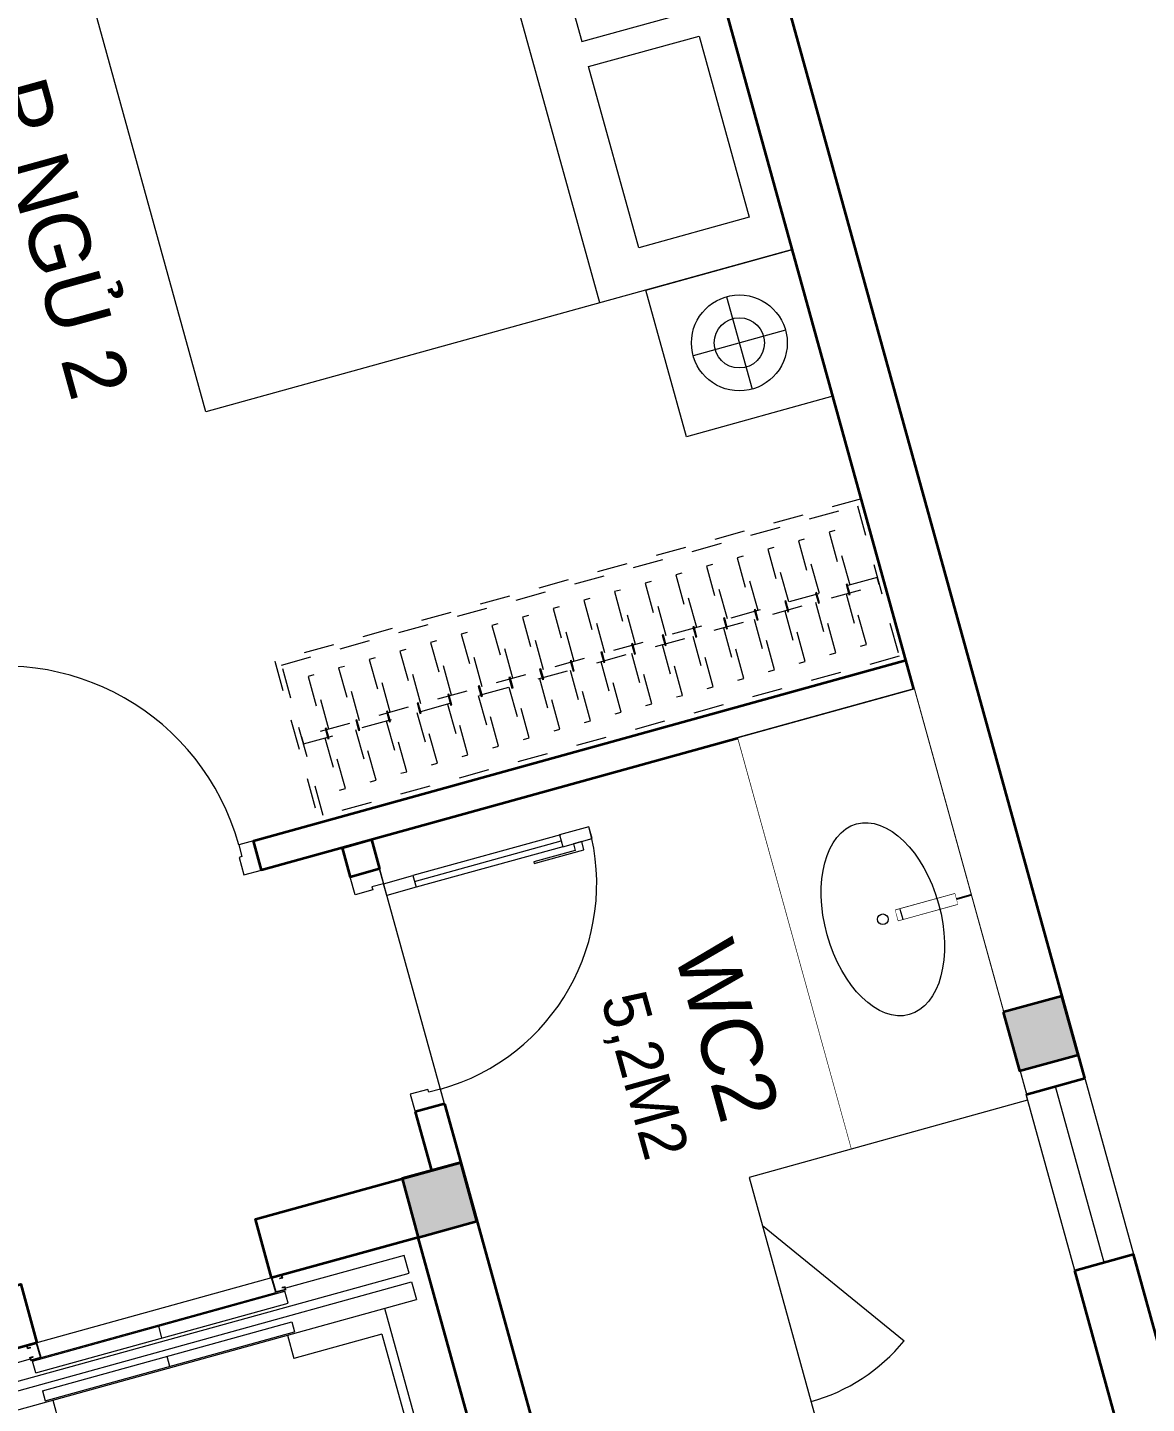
# Model space of a CAD drawing. Header units: metres. Extents: x 568332 to 569219, y 2065964 to 2066430.
# Drawn here: x 568444.208 to 568447.885, y 2066379.002 to 2066383.522 of the extents above; entities that cross this region are included whole.
import ezdxf

# ---------------------------------------------------------------- set-up
doc = ezdxf.new("R2010")
doc.units = ezdxf.units.M
doc.linetypes.add('$AUDIT_BAD_LTYPE2', pattern=[0])
doc.linetypes.add('X-5M-G-MB PHONGNGU$0$HIDDEN2', pattern=[0.1875, 0.125, -0.0625])
doc.layers.get('0').update_dxf_attribs({"linetype": 'CONTINUOUS'})
doc.layers.get('DEFPOINTS').update_dxf_attribs({"linetype": 'CONTINUOUS'})
for name, color, linetype, lineweight in [('-CONCRETE', 1, 'CONTINUOUS', 35), ('-DIM', 9, 'CONTINUOUS', 13), ('-DOOR', 137, 'CONTINUOUS', 9), ('-FURNITURE', 46, 'CONTINUOUS', 9), ('-HATCH', 8, 'CONTINUOUS', 5), ('-LINE1', 7, 'CONTINUOUS', 18), ('-LINE2', 252, 'CONTINUOUS', 9), ('-TEXT', 7, 'CONTINUOUS', 15), ('-WALL', 4, 'CONTINUOUS', 35), ('TEXT25', 2, 'CONTINUOUS', 13)]:
    doc.layers.add(name, color=color, linetype=linetype, lineweight=lineweight)
doc.styles.add('T1', font='', dxfattribs={"height": 200})
doc.styles.add('vnavanth', font='', dxfattribs={"width": 0.8})
doc.styles.get('T1').set_extended_font_data('VNgeometric Light')
doc.styles.get('vnavanth').set_extended_font_data('.VnAvantH')

# ---------------------------------------------------------------- blocks, each defined once
blk = doc.blocks.new('X-5M-DH-2-CORE$0$A$C75E80C28')
at = {"layer": '-LINE2', "linetype": 'Continuous', "ltscale": 2}
for p, q in [((-510.0000099998433, -21.5000000000291), (-510.0000099998579, -50.60000000000582)), ((-506.8000099998899, -21.5000000000291), (-510.0000099998433, -21.5000000000291)), ((-506.8000099998899, -21.5000000000291), (-506.8000099999044, -50.60000000000582)), ((506.8000100001227, -21.5), (510.0000100000761, -21.5)), ((506.8000100001227, -21.5), (506.8000100001082, -50.59999999997672)), ((510.0000100000761, -21.5), (510.0000100000616, -50.59999999997672)), ((-510.0000099998579, -108.5000000000291), (-510.0000099998433, -79.39999999999418)), ((-506.8000099999044, -108.5000000000291), (-506.8000099998899, -79.39999999999418)), ((-456.2000100000296, -56.79999999998836), (-500.6000099999364, -56.80000000001746)), ((-456.2000100000441, -60), (-500.600009999951, -60.0000000000291)), ((-456.2000100000296, -70), (-500.6000099999364, -70.0000000000291)), ((-456.2000100000296, -73.19999999995343), (-500.6000099999364, -73.19999999998254)), ((-453.2000100000441, -63), (-453.2000100000296, -67)), ((-450.0000099998579, -63), (-450.0000099998433, -67)), ((450.0000100000616, -63), (450.0000100000761, -67)), ((453.200010000015, -63), (453.2000100000296, -67)), ((456.2000100000296, -56.79999999998836), (500.6000100000529, -56.79999999998836)), ((456.200010000015, -60), (500.6000100000383, -60)), ((456.2000100000296, -70), (500.6000100000529, -70)), ((456.2000100000296, -73.19999999995343), (500.6000100000529, -73.19999999995343)), ((506.8000100001227, -108.5), (506.8000100001227, -79.39999999996508)), ((510.0000100000761, -108.5), (510.0000100000761, -79.39999999996508)), ((-556.8000102631631, -112.4999999912397), (-560.0000102631166, -112.4999999912397)), ((456.800009736864, -112.4999999912397), (460.0000097368174, -112.4999999912397)), ((-731.0000002632733, -148.9999999649008), (730.9999997367267, -148.9999999649299)), ((-731.0000002698944, -1304.999999934109), (-731.0000002632733, -148.9999999649008)), ((-700.0000002632733, -178.9999999649008), (699.9999997367267, -178.9999999649299)), ((-700.0000002699089, -1224.999999934109), (-700.0000002632733, -178.9999999649008)), ((699.9999997300911, -1224.999999934109), (699.9999997367267, -178.9999999649299)), ((730.9999997301056, -1304.999999934109), (730.9999997367267, -148.9999999649299)), ((-700.0000002699089, -1224.999999934109), (-400.0000002699089, -1224.999999934138)), ((-400.0000002698944, -1304.999999934138), (-400.0000002699089, -1224.999999934138)), ((699.9999997300911, -1224.999999934109), (399.9999997300911, -1224.999999934109)), ((399.9999997301056, -1304.999999934109), (399.9999997300911, -1224.999999934109)), ((839.9999997301056, -1304.999999934109), (-840.0000002698944, -1304.999999934109)), ((-840.0000002698944, -1364.999999934109), (-840.0000002698944, -1304.999999934109)), ((424.9999997301056, -1308.999999934109), (-425.0000002698944, -1308.999999934109)), ((-425.0000002699089, -1342.999999934109), (-425.0000002698944, -1308.999999934109)), ((-2.6989437174052e-07, -1308.999999934109), (-2.699089236557484e-07, -1342.999999934109)), ((424.9999997300911, -1342.999999934109), (424.9999997301056, -1308.999999934109)), ((839.9999997301056, -1364.999999934109), (839.9999997301056, -1304.999999934109)), ((424.9999997300911, -1342.999999934109), (-425.0000002699089, -1342.999999934109)), ((839.9999997301056, -1364.999999934109), (-840.0000002698944, -1364.999999934109)), ((839.9999997301056, -1394.999999934109), (-840.0000002698944, -1394.999999934109)), ((-840.0000002698944, -1394.999999934109), (-840.0000002698944, -1454.999999934109)), ((839.9999997301056, -1394.999999934109), (839.9999997301056, -1454.999999934109)), ((429.9999997300911, -1405.999999934138), (-430.0000002699089, -1405.999999934109)), ((-430.0000002699089, -1405.999999934109), (-430.0000002698944, -1445.999999934109)), ((429.9999997301056, -1445.999999934138), (-430.0000002698944, -1445.999999934109)), ((-2.699089236557484e-07, -1405.999999934109), (-2.6989437174052e-07, -1445.999999934109)), ((429.9999997300911, -1405.999999934138), (429.9999997301056, -1445.999999934138)), ((-840.0000002698944, -1454.999999934109), (-435.0000002698944, -1454.999999934109)), ((-435.0000002698944, -1449.999999934109), (-435.0000002699089, -1459.999999934109)), ((-435.0000002698944, -1449.999999934109), (-400.0000002698944, -1449.999999934138)), ((-435.0000002699089, -1459.999999934109), (-425.0000002699089, -1459.999999934109)), ((-435.0000002698653, -1489.999999934109), (-435.0000002698653, -1499.999999934109)), ((-435.0000002698653, -1489.999999934109), (-425.0000002698653, -1489.999999934109)), ((-433.4000002698012, -1451.599999934086), (-433.4000002698012, -1458.399999934074)), ((-433.4000002698012, -1451.599999934086), (-401.6000002697547, -1451.599999934086)), ((-433.4000002698012, -1458.399999934074), (-425.0000002698944, -1458.399999934074)), ((-425.0000002698944, -1458.399999934074), (-425.0000002699089, -1459.999999934109)), ((-425.0000002698653, -1489.999999934109), (-425.0000002698653, -1491.599999934086)), ((-401.6000002697547, -1451.599999934086), (-401.6000002697256, -1498.399999934074)), ((399.9999997301056, -1449.999999934109), (-400.0000002698944, -1449.999999934138)), ((-400.0000002698944, -1449.999999934138), (-400.0000002698653, -1499.999999934138)), ((399.9999997301056, -1449.999999934109), (399.9999997301347, -1499.999999934109)), ((434.9999997301056, -1449.999999934109), (399.9999997301056, -1449.999999934109)), ((401.5999997301988, -1451.599999934086), (401.5999997302279, -1498.399999934074)), ((433.3999997302453, -1451.599999934086), (401.5999997301988, -1451.599999934086)), ((433.3999997302453, -1458.399999934074), (424.9999997301056, -1458.399999934074)), ((424.9999997301056, -1458.399999934074), (424.9999997301056, -1459.999999934109)), ((434.9999997301056, -1459.999999934109), (424.9999997301056, -1459.999999934109)), ((424.9999997301347, -1489.999999934109), (424.9999997301347, -1491.599999934086)), ((434.9999997301347, -1489.999999934109), (424.9999997301347, -1489.999999934109)), ((433.3999997302453, -1451.599999934086), (433.3999997302453, -1458.399999934074)), ((434.9999997301056, -1449.999999934109), (434.9999997301056, -1459.999999934109)), ((839.9999997301056, -1454.999999934109), (434.9999997301056, -1454.999999934109)), ((434.9999997301347, -1489.999999934109), (434.9999997301347, -1499.999999934109)), ((-435.0000002698653, -1499.999999934109), (-400.0000002698653, -1499.999999934138)), ((-433.4000002697721, -1491.599999934086), (-433.4000002697721, -1498.399999934074)), ((-433.4000002697721, -1491.599999934086), (-425.0000002698653, -1491.599999934086)), ((-433.4000002697721, -1498.399999934074), (-401.6000002697256, -1498.399999934074)), ((434.9999997301347, -1499.999999934109), (399.9999997301347, -1499.999999934109)), ((433.3999997302744, -1498.399999934074), (401.5999997302279, -1498.399999934074)), ((433.3999997302744, -1491.599999934086), (424.9999997301347, -1491.599999934086)), ((433.3999997302744, -1491.599999934086), (433.3999997302744, -1498.399999934074))]:
    blk.add_line(p, q, dxfattribs=at)
for points in [[(-450.0000000000146, 0), (-450, -130), (450, -130), (449.9999999999854, 0)], [(-200, -29), (200.0000000001164, -29), (200.0000000001164, -101), (-200, -101)], [(-36.0000002632587, -583.9999999649008), (35.9999997367413, -583.9999999649008), (35.99999973675585, -983.9999999649008), (-36.00000026324415, -983.9999999649008)]]:
    blk.add_lwpolyline(points, close=True, dxfattribs=at)
for points in [[(-780.0000002632587, -788.9999999649008), (-751.0000002632587, -788.9999999649299, 0.414213562373095), (-750.0000002632733, -787.9999999649008), (-750.0000002632587, -783.9999999649008), (-750.0000002632587, -779.9999999649008, 0.414213562373095), (-751.0000002632733, -778.9999999649299), (-780.0000002632733, -778.9999999649881, -0.2569775838576673), (-784.1207396915852, -781.9399999648449), (-797.9000002631656, -781.939999964874, -0.414213562373095), (-800.9000002631656, -778.939999964874), (-804.0000002632587, -749.4999999649008, 0.414213562373095), (-807.0000002632587, -746.4999999649008), (-812.0000002632587, -746.4999999649008), (-812.0000002632587, -783.9999999649008), (-812.0000002632587, -821.4999999649008), (-807.0000002632587, -821.4999999649008, 0.414213562373095), (-804.0000002632587, -818.4999999649008), (-800.9000002631656, -789.0599999648693, -0.414213562373095), (-797.9000002631656, -786.0599999648693), (-784.1207396915852, -786.0599999648402, -0.2569775838576673), (-780.0000002632587, -788.9999999647553)], [(779.9999997367413, -788.9999999649299), (750.9999997367413, -788.9999999649008, -0.414213562373095), (749.9999997367267, -787.9999999649299), (749.9999997367413, -783.9999999649299), (749.9999997367413, -779.9999999649299, -0.414213562373095), (750.9999997367267, -778.9999999649008), (779.9999997368432, -778.9999999650172, 0.2569775838576673), (784.1207391653006, -781.939999964874), (797.899999736881, -781.9399999648449, 0.414213562373095), (800.899999736881, -778.9399999648449), (803.9999997367413, -749.4999999649008, -0.414213562373095), (806.9999997367413, -746.4999999649008), (811.9999997367413, -746.4999999649008), (811.9999997367413, -783.9999999649008), (811.9999997367413, -821.4999999649008), (806.9999997367413, -821.4999999649008, -0.414213562373095), (803.9999997367413, -818.4999999649008), (800.899999736881, -789.0599999648402, 0.414213562373095), (797.899999736881, -786.0599999648402), (784.1207391653006, -786.0599999648693, 0.2569775838576672), (779.9999997368577, -788.9999999647844)]]:
    blk.add_lwpolyline(points, format="xyb", dxfattribs=at)
for centre, radius, start, end in [((-500.600009999951, -50.60000000000582), 9.400000000001475, 180, 270), ((-500.6000099999364, -79.39999999999418), 9.399999999997844, 90, 180), ((-500.600009999951, -50.60000000000582), 6.200000000004374, 180, 270), ((-500.6000099999364, -79.39999999999418), 6.19999999999734, 90, 180), ((-456.2000100000441, -63), 6.19999999999713, 0, 90), ((-456.2000100000441, -63), 3.000000000000045, 0, 90), ((-456.2000100000296, -67), 6.20000000000076, 270, 0), ((-456.2000100000296, -67), 2.999999999999834, 270, 0), ((456.200010000015, -63), 6.19999999999713, 90, 180), ((456.2000100000296, -67), 6.20000000000076, 180, 270), ((456.200010000015, -63), 3.000000000000045, 90, 180), ((456.2000100000296, -67), 2.999999999999834, 180, 270), ((500.6000100000383, -50.59999999997672), 6.200000000004374, 270, 0), ((500.6000100000383, -50.59999999997672), 9.400000000001475, 270, 0), ((500.6000100000529, -79.39999999996508), 9.399999999997844, 0, 90), ((500.6000100000529, -79.39999999996508), 6.19999999999734, 0, 90)]:
    blk.add_arc(centre, radius, start, end, dxfattribs=at)
blk = doc.blocks.new('A$C5C575821')
at = {"layer": '-CONCRETE'}
h = blk.add_hatch(color=256, dxfattribs=at)
h.dxf.hatch_style = 1
h.paths.add_polyline_path([(-0.00237559899687767, 200.0000000000146), (-0.00237559899687767, 1.455191522836685e-11), (199.9976244010031, 1.455191522836685e-11), (199.9976244010031, 200.0000000000146)])
blk.add_lwpolyline([(-0.00237559899687767, 1.455191522836685e-11), (199.9976244010031, 1.455191522836685e-11), (199.9976244010031, 200.0000000000146), (-0.00237559899687767, 200.0000000000146)], close=True, dxfattribs=at)
blk = doc.blocks.new('A$C3F71457E')
at = {"layer": '-CONCRETE'}
blk.add_lwpolyline([(-8.760252967476845e-09, -100.0000002632005), (0, 400), (-1500, 400.0000000000582), (-1500.00000001755, -1399.999999999942), (-1.754960976541042e-08, -1400), (-7.895869202911854e-08, -900.0000002632005), (199.9999999912397, -900.0000002982852), (199.9999999824504, -1600), (-1700.00000001755, -1600), (-1700, 600), (200, 600), (199.9999999912397, -100.0000002982852), (6.140908226370811e-08, -100.0000002632005)], dxfattribs=at)
at = {"layer": '-LINE1'}
blk.add_line((-7.895869202911854e-08, -900.0000002632005), (-8.760252967476845e-09, -100.0000002632005), dxfattribs=at)
at = {"layer": '-WALL'}
for p in [(-1699.997624401003, 399.9999999999854), (0.00237559899687767, 399.9999999999854), (-1699.997624401081, -1599.999999999959), (0.002375601565972829, -1600.000000021305)]:
    blk.add_blockref('A$C5C575821', p, dxfattribs=at)
at = {"color": 2, "rotation": 90}
blk.add_blockref('X-5M-DH-2-CORE$0$A$C75E80C28', (-1500.00000000876, -499.9999999999418), dxfattribs=at)
blk = doc.blocks.new('*U149')
at = {"linetype": '$AUDIT_BAD_LTYPE2'}
for p, q in [((70, 100), (70, 699.9999999999982)), ((90, 699.9999999999982), (90, 100))]:
    blk.add_line(p, q, dxfattribs=at)
for points in [[(50, 699.9999999999982), (90, 699.9999999999982), (90, 799.9999999999982), (50, 799.9999999999982), (50, 699.9999999999982)], [(50, 702.9059272893337), (50, 100)], [(50, 100), (90, 100), (90, 0), (50, 0), (50, 100)]]:
    blk.add_lwpolyline(points)
for points in [[(118.2698876160139, 594.5156181119073), (118.2698876160139, 764.1349438079906), (90, 764.1349438079906), (90, 735.8650561920058), (112.6159100928053, 735.8650561920058), (112.6159100928053, 594.5156181119073)], [(0, 0), (50, 0), (50, -40), (60, -40), (60, -99.99999999999272), (0, -99.99999999999272)], [(899.9999999999982, 1.3252863207713e-28), (849.9999999999982, 1.3252863207713e-28), (849.9999999999982, -40.00000000000001), (839.9999999999982, -40.00000000000001), (839.9999999999982, -99.99999999999272), (899.9999999999982, -99.99999999999272)]]:
    blk.add_lwpolyline(points, close=True)
at = {"linetype": '$AUDIT_BAD_LTYPE2', "ltscale": 0.3}
blk.add_arc((50, 0), 799.9999999999982, 0, 90, dxfattribs=at)
blk = doc.blocks.new('*U18')
at = {"linetype": '$AUDIT_BAD_LTYPE2'}
for p, q in [((70, 100), (69.99999999999999, 599.9999999999982)), ((89.99999999999999, 599.9999999999982), (90, 100))]:
    blk.add_line(p, q, dxfattribs=at)
for points in [[(49.99999999999999, 599.9999999999982), (89.99999999999999, 599.9999999999982), (89.99999999999999, 699.9999999999982), (49.99999999999999, 699.9999999999982), (49.99999999999999, 599.9999999999982)], [(49.99999999999999, 602.9059272893337), (50, 100)], [(50, 100), (90, 100), (90, 0), (50, 0), (50, 100)]]:
    blk.add_lwpolyline(points)
for points in [[(118.2698876160139, 494.5156181119073), (118.2698876160139, 664.1349438079906), (89.99999999999999, 664.1349438079906), (89.99999999999999, 635.8650561920058), (112.6159100928053, 635.8650561920058), (112.6159100928053, 494.5156181119073)], [(0, 0), (50, 0), (50, -40), (60, -40), (60, -100.0001724930698), (0, -100.0001724930698)], [(799.9999999999982, 7.105427357601134e-15), (749.9999999999982, 7.105427357601134e-15), (749.9999999999982, -40), (739.9999999999982, -40), (739.9999999999982, -100.0001724930698), (799.9999999999982, -100.0001724930698)]]:
    blk.add_lwpolyline(points, close=True)
at = {"linetype": '$AUDIT_BAD_LTYPE2', "ltscale": 0.3}
blk.add_arc((50, 0), 699.9999999999982, 0, 90, dxfattribs=at)
blk = doc.blocks.new('G1600')
for p, q in [((137477.0741823114, -212827.2147267315), (139077.0741823114, -212827.2147267327)), ((137227.6935681712, -213391.7193460799), (137227.6935681718, -213076.8871672568)), ((139326.4547964507, -213391.7193460799), (139326.4547964501, -213076.8871672568)), ((137385.1096575831, -213234.3032566686), (137070.2774787599, -213234.3032566681)), ((139169.0387070388, -213234.3032566686), (139483.870885862, -213234.3032566681))]:
    blk.add_line(p, q)
blk.add_lwpolyline([(137477.074182311, -213484.2147267315), (137477.0741823123, -211484.2147267315), (139077.0741823123, -211484.2147267327), (139077.074182311, -213484.2147267327), (137477.074182311, -213484.2147267315)])
for points in [[(136977.074182316, -213484.2147267311), (136977.0741823163, -212984.3917867657), (137477.0741823113, -212984.3917867661), (137477.074182311, -213484.2147267315)], [(137617.074182311, -213375.2147267316), (137617.0741823112, -212998.7147267316), (138234.5741823112, -212998.714726732), (138234.574182311, -213375.214726732)], [(138937.074182311, -213375.2147267325), (138937.0741823112, -212998.7147267325), (138319.5741823112, -212998.7147267321), (138319.574182311, -213375.2147267321)], [(139577.0741823059, -213484.2147267331), (139577.0741823062, -212984.3917867677), (139077.0741823113, -212984.3917867673), (139077.074182311, -213484.2147267327)]]:
    blk.add_lwpolyline(points, close=True)
for centre, radius in [((137227.6935681715, -213234.3032566684), 157.4160894116067), ((139326.4547964504, -213234.3032566684), 157.4160894116067), ((137227.6935681715, -213234.3032566684), 82.41608941160666), ((139326.4547964504, -213234.3032566684), 82.41608941160666)]:
    blk.add_circle(centre, radius)
blk = doc.blocks.new('*U168')
at = {"linetype": 'X-5M-G-MB PHONGNGU$0$HIDDEN2'}
for points in [[(0, 600.0000000004657), (0, 0), (2181.818181820297, -7.813323814654285e-10), (2181.818181820297, 599.9999999996843)], [(2161.818181820297, 579.999661371611), (2161.818181820297, 19.99966137161111), (20, 20.00000000046566), (20, 580.0000000004657)], [(2161.818181820297, 286.6991212946932), (2161.818181820297, 313.0991212946), (20, 313.0991212953813), (19.99999859370291, 286.6991212952417)], [(113.7817614636733, 319.1750910408318), (109.4317788550979, 319.1750910408318), (109.4317788550979, 280.441767644881), (113.7817614636733, 280.441767644881)], [(227.7817614636733, 319.1750910407849), (223.4317788550979, 319.1750910407849), (223.4317788550979, 280.4417676448341), (227.7817614636733, 280.4417676448341)], [(341.7817614636733, 319.175091040738), (337.4317788550979, 319.175091040738), (337.4317788550979, 280.4417676447872), (341.7817614636733, 280.4417676447872)], [(455.7817614636733, 319.1750910406911), (451.4317788550979, 319.1750910406911), (451.4317788550979, 280.4417676447403), (455.7817614636733, 280.4417676447403)], [(569.7817614636733, 319.1750910406442), (565.431778855098, 319.1750910406442), (565.431778855098, 280.4417676446934), (569.7817614636733, 280.4417676446934)], [(683.7817614636733, 319.1750910405973), (679.431778855098, 319.1750910405973), (679.431778855098, 280.4417676446465), (683.7817614636733, 280.4417676446465)], [(797.7817614636733, 319.1750910405504), (793.431778855098, 319.1750910405504), (793.431778855098, 280.4417676445996), (797.7817614636733, 280.4417676445996)], [(911.7817614636733, 319.1750910405035), (907.431778855098, 319.1750910405035), (907.431778855098, 280.4417676445527), (911.7817614636733, 280.4417676445527)], [(1025.781761463673, 319.1750910404566), (1021.431778855098, 319.1750910404566), (1021.431778855098, 280.4417676445057), (1025.781761463673, 280.4417676445057)], [(1139.781761463673, 319.1750910404097), (1135.431778855098, 319.1750910404097), (1135.431778855098, 280.4417676444588), (1139.781761463673, 280.4417676444588)], [(1253.781761463673, 319.1750910403628), (1249.431778855098, 319.1750910403628), (1249.431778855098, 280.4417676444119), (1253.781761463673, 280.4417676444119)], [(1367.781761463673, 319.1750910403159), (1363.431778855098, 319.1750910403159), (1363.431778855098, 280.441767644365), (1367.781761463673, 280.441767644365)], [(1481.781761463673, 319.175091040269), (1477.431778855098, 319.175091040269), (1477.431778855098, 280.4417676443181), (1481.781761463673, 280.4417676443181)], [(1595.781761463673, 319.175091040222), (1591.431778855098, 319.175091040222), (1591.431778855098, 280.4417676442712), (1595.781761463673, 280.4417676442712)], [(1709.781761463673, 319.1750910401751), (1705.431778855098, 319.1750910401751), (1705.431778855098, 280.4417676442243), (1709.781761463673, 280.4417676442243)], [(1823.781761463673, 319.1750910401282), (1819.431778855098, 319.1750910401282), (1819.431778855098, 280.4417676441774), (1823.781761463673, 280.4417676441774)], [(1937.781761463673, 319.1750910400813), (1933.431778855098, 319.1750910400813), (1933.431778855098, 280.4417676441305), (1937.781761463673, 280.4417676441305)], [(2051.781761463673, 319.1750910400344), (2047.431778855098, 319.1750910400344), (2047.431778855098, 280.4417676440836), (2051.781761463673, 280.4417676440836)]]:
    blk.add_lwpolyline(points, close=True, dxfattribs=at)
for points in [[(122.2409142897814, 313.1103512093413), (122.2409142897814, 515.2497102723445), (100.1765458012815, 515.2497102723445), (100.1765458012815, 313.1103512093413)], [(236.2409142897814, 313.1103512092944), (236.2409142897814, 515.2497102722975), (214.1765458012815, 515.2497102722975), (214.1765458012815, 313.1103512092944)], [(350.2409142897814, 313.1103512092475), (350.2409142897814, 515.2497102722507), (328.1765458012815, 515.2497102722507), (328.1765458012815, 313.1103512092475)], [(464.2409142897814, 313.1103512092006), (464.2409142897814, 515.2497102722037), (442.1765458012815, 515.2497102722037), (442.1765458012815, 313.1103512092006)], [(578.2409142897814, 313.1103512091537), (578.2409142897814, 515.2497102721569), (556.1765458012815, 515.2497102721569), (556.1765458012815, 313.1103512091537)], [(692.2409142897814, 313.1103512091068), (692.2409142897814, 515.24971027211), (670.1765458012815, 515.24971027211), (670.1765458012815, 313.1103512091068)], [(806.2409142897814, 313.1103512090599), (806.2409142897814, 515.249710272063), (784.1765458012815, 515.249710272063), (784.1765458012815, 313.1103512090599)], [(920.2409142897814, 313.110351209013), (920.2409142897814, 515.2497102720162), (898.1765458012815, 515.2497102720162), (898.1765458012815, 313.110351209013)], [(1034.240914289781, 313.1103512089661), (1034.240914289781, 515.2497102719692), (1012.176545801281, 515.2497102719692), (1012.176545801281, 313.1103512089661)], [(1148.240914289781, 313.1103512089192), (1148.240914289781, 515.2497102719224), (1126.176545801281, 515.2497102719224), (1126.176545801281, 313.1103512089192)], [(1262.240914289781, 313.1103512088723), (1262.240914289781, 515.2497102718754), (1240.176545801281, 515.2497102718754), (1240.176545801281, 313.1103512088723)], [(1376.240914289781, 313.1103512088254), (1376.240914289781, 515.2497102718285), (1354.176545801281, 515.2497102718285), (1354.176545801281, 313.1103512088254)], [(1490.240914289781, 313.1103512087785), (1490.240914289781, 515.2497102717816), (1468.176545801281, 515.2497102717816), (1468.176545801281, 313.1103512087785)], [(1604.240914289781, 313.1103512087315), (1604.240914289781, 515.2497102717347), (1582.176545801281, 515.2497102717347), (1582.176545801281, 313.1103512087315)], [(1718.240914289781, 313.1103512086846), (1718.240914289781, 515.2497102716878), (1696.176545801281, 515.2497102716878), (1696.176545801281, 313.1103512086846)], [(1832.240914289781, 313.1103512086377), (1832.240914289781, 515.2497102716409), (1810.176545801281, 515.2497102716409), (1810.176545801281, 313.1103512086377)], [(1946.240914289781, 313.1103512085908), (1946.240914289781, 515.2497102715939), (1924.176545801281, 515.2497102715939), (1924.176545801281, 313.1103512085908)], [(2060.240914289781, 313.1103512085439), (2060.240914289781, 515.2497102715471), (2038.176545801281, 515.2497102715471), (2038.176545801281, 313.1103512085439)], [(100.1765458012815, 286.7103512094345), (100.1765458012815, 92.0852110228024), (122.2409142897814, 92.0852110228024), (122.2409142897814, 286.7103512094345)], [(214.1765458012815, 286.7103512093876), (214.1765458012815, 92.08521102275549), (236.2409142897814, 92.08521102275549), (236.2409142897814, 286.7103512093876)], [(328.1765458012815, 286.7103512093407), (328.1765458012815, 92.08521102270858), (350.2409142897814, 92.08521102270858), (350.2409142897814, 286.7103512093407)], [(442.1765458012815, 286.7103512092938), (442.1765458012815, 92.08521102266168), (464.2409142897814, 92.08521102266168), (464.2409142897814, 286.7103512092938)], [(556.1765458012815, 286.7103512092469), (556.1765458012815, 92.08521102261477), (578.2409142897814, 92.08521102261477), (578.2409142897814, 286.7103512092469)], [(670.1765458012815, 286.7103512092), (670.1765458012815, 92.08521102256786), (692.2409142897814, 92.08521102256786), (692.2409142897814, 286.7103512092)], [(784.1765458012815, 286.7103512091531), (784.1765458012815, 92.08521102252095), (806.2409142897814, 92.08521102252095), (806.2409142897814, 286.7103512091531)], [(898.1765458012815, 286.7103512091062), (898.1765458012815, 92.08521102247404), (920.2409142897814, 92.08521102247404), (920.2409142897814, 286.7103512091062)], [(1012.176545801281, 286.7103512090592), (1012.176545801281, 92.08521102242715), (1034.240914289781, 92.08521102242715), (1034.240914289781, 286.7103512090592)], [(1126.176545801281, 286.7103512090123), (1126.176545801281, 92.08521102238024), (1148.240914289781, 92.08521102238024), (1148.240914289781, 286.7103512090123)], [(1240.176545801281, 286.7103512089654), (1240.176545801281, 92.08521102233333), (1262.240914289781, 92.08521102233333), (1262.240914289781, 286.7103512089654)], [(1354.176545801281, 286.7103512089186), (1354.176545801281, 92.08521102228642), (1376.240914289781, 92.08521102228642), (1376.240914289781, 286.7103512089186)], [(1468.176545801281, 286.7103512088717), (1468.176545801281, 92.0852110222395), (1490.240914289781, 92.0852110222395), (1490.240914289781, 286.7103512088717)], [(1582.176545801281, 286.7103512088247), (1582.176545801281, 92.0852110221926), (1604.240914289781, 92.0852110221926), (1604.240914289781, 286.7103512088247)], [(1696.176545801281, 286.7103512087778), (1696.176545801281, 92.0852110221457), (1718.240914289781, 92.0852110221457), (1718.240914289781, 286.7103512087778)], [(1810.176545801281, 286.7103512087309), (1810.176545801281, 92.08521102209879), (1832.240914289781, 92.08521102209879), (1832.240914289781, 286.7103512087309)], [(1924.176545801281, 286.710351208684), (1924.176545801281, 92.08521102205188), (1946.240914289781, 92.08521102205188), (1946.240914289781, 286.710351208684)], [(2038.176545801281, 286.7103512086371), (2038.176545801281, 92.08521102200497), (2060.240914289781, 92.08521102200497), (2060.240914289781, 286.7103512086371)]]:
    blk.add_lwpolyline(points, dxfattribs=at)
blk = doc.blocks.new('Sink_Cicle')
blk.add_lwpolyline([(17.49999987077899, -50.00226151314564), (-17.49999987077899, -49.99773848685436), (-17.51615354442038, -252.2967581441626), (17.48384613892995, -252.3012811850058)], close=True)
blk.add_circle((0, -300), 17.5)
at = {"layer": 'DEFPOINTS'}
blk.add_line((0, -100), (0, 0), dxfattribs=at)
blk.add_wipeout([(17.499999870775355, -50.00226151314928), (-17.49999987078263, -49.99773848685436), (-17.516153544427652, -252.29675814416623), (17.48384613892631, -252.3012811850058)])
at = {"layer": '-FURNITURE', "linetype": 'Continuous'}
blk.add_ellipse((0, -300), major_axis=(-325, 0), ratio=0.5846153846153846, dxfattribs=at)
blk.add_line((-17.51421511289664, -237.2967582757119), (17.48578462866135, -237.3012813020032))
blk = doc.blocks.new('*U248')
at = {"ltscale": 300}
blk.add_lwpolyline([(0, 0), (1399.999984714887, 0), (1399.999984714887, -600), (0, -600)], close=True, dxfattribs=at)
blk.add_wipeout([(0, 7.275957614183426e-12), (1399.9999847148765, 7.275957614183426e-12), (1399.9999847148765, -600), (0, -600)], dxfattribs=at)
blk.add_blockref('Sink_Cicle', (699.9999923574433, 0), dxfattribs=at)
blk = doc.blocks.new('M44-T3')
at = {"layer": '-DOOR'}
blk.add_lwpolyline([(202051.5159776211, -1817744.491436481), (201451.5159776211, -1817744.491436481)], dxfattribs=at)
at = {"layer": '-FURNITURE'}
blk.add_lwpolyline([(201635.7264773846, -1818794.491436481), (202124.4961576462, -1818446.491149902)], dxfattribs=at)
blk.add_arc((201635.7264773846, -1818794.491436481), 599.9999999999999, 1.598264265782983e-06, 35.45058287965093, dxfattribs=at)
at = {"layer": '-HATCH'}
blk.add_line((200971.4395759106, -1819694.491419554), (200171.4395759106, -1819694.491419315), dxfattribs=at)
at = {"layer": '-WALL'}
for p, q in [((201451.5159773827, -1817644.491436481), (196071.5159773827, -1817644.491436481)), ((201451.5159776211, -1817844.491436481), (201451.5159773827, -1817644.491436481)), ((203071.5159773827, -1817644.491436481), (202051.5159776211, -1817644.491436481)), ((202051.5159776211, -1817844.491436481), (202051.5159776211, -1817644.491436481)), ((201171.4394507408, -1817844.491436481), (196271.5159773827, -1817844.491436481)), ((199971.4395744801, -1820069.409346819), (199971.4396014214, -1817844.491436481)), ((200071.4396114349, -1817844.491436481), (200071.4395697117, -1820069.409347057)), ((201451.5159776211, -1817844.491436481), (201271.4394505024, -1817844.491436481)), ((202871.5159773827, -1817844.491436481), (202051.5159776211, -1817844.491436481)), ((200071.4395766258, -1819694.491417885), (200171.4395759106, -1819694.491419315)), ((200071.4395766258, -1819794.491417885), (200071.4395766258, -1819694.491417885)), ((200171.4395759106, -1819694.491419315), (200171.4395742416, -1819794.491419554)), ((200971.4395759106, -1819694.491433144), (200971.4395740032, -1819794.491433144)), ((200971.4395759106, -1819694.491433144), (201171.4394507408, -1819694.491436481)), ((200071.4395766258, -1819794.491417885), (200171.4395742416, -1819794.491419554)), ((200971.4395740032, -1819794.491433144), (201171.5159773827, -1819794.491436481)), ((200071.4395697117, -1820069.409347057), (199971.4395427704, -1820069.409347057))]:
    blk.add_line(p, q, dxfattribs=at)
at = {"layer": '-DOOR'}
blk.add_blockref('*U18', (200171.4395759106, -1819694.491419315), dxfattribs=at)
at = {"layer": '-DOOR', "rotation": 90}
blk.add_blockref('*U149', (199971.4395430088, -1820969.409347057), dxfattribs=at)
at = {"layer": '-FURNITURE', "rotation": 180}
blk.add_blockref('G1600', (336048.590159893, -2031328.706163406), dxfattribs=at)
at = {"layer": '-FURNITURE', "extrusion": (0, 0, -1), "xscale": -0.9166666666659736, "yscale": 0.9166666666659737, "zscale": -0.9166666666659736, "rotation": 270}
blk.add_blockref('*U168', (-199971.4395217896, -1819844.491436481), dxfattribs=at)
at = {"layer": '-WALL', "rotation": 180}
blk.add_blockref('A$C3F71457E', (201371.5159776211, -1821294.491436481), dxfattribs=at)
at = {"layer": '-TEXT', "color": 2, "style": 'vnavanth'}
for s, p in [('wc2', (200690.1613821983, -1818835.220154524)), ('p.ngñ 2', (197357.4400894642, -1820259.2590909))]:
    blk.add_text(s, height=199.9591899200177, rotation=1.598264265782983e-06, dxfattribs=at).set_placement(p)
at = {"layer": 'TEXT25', "style": 'T1'}
blk.add_text('5,2M2', height=150, rotation=1.598264265782983e-06, dxfattribs=at).set_placement((200777.3595862389, -1819108.328083277))
at = {"layer": '-FURNITURE', "extrusion": (0, 0, -1), "xscale": -0.9999999999999999, "zscale": -0.9999999999999999}
blk.add_blockref('*U248', (-200071.4396114349, -1817844.491436481), dxfattribs=at)
at = {"layer": '-DOOR'}
blk.add_lwpolyline([(201451.5159773827, -1817644.491436481), (202051.5159773827, -1817644.491436481), (202051.5159776211, -1817844.491436481), (201451.5159776211, -1817844.49143672)], close=True, dxfattribs=at)
at = {"layer": '-FURNITURE'}
blk.add_lwpolyline([(201471.4395959377, -1817844.491436481), (201471.4395961761, -1818794.491436481), (202871.5159776211, -1818794.49143672)], dxfattribs=at)
at = {"layer": '-WALL'}
blk.add_blockref('A$C5C575821', (201171.4418263435, -1817844.49143672), dxfattribs=at)

msp = doc.modelspace()

# ---------------------------------------------------------------- block references
at = {"layer": '-DIM', "xscale": 0.001, "yscale": 0.001, "zscale": 0.001, "rotation": 285.4590240799138}
msp.add_blockref('M44-T3', (570145.869836564, 2067058.725255053), dxfattribs=at)

doc.saveas('drawing.dxf')
